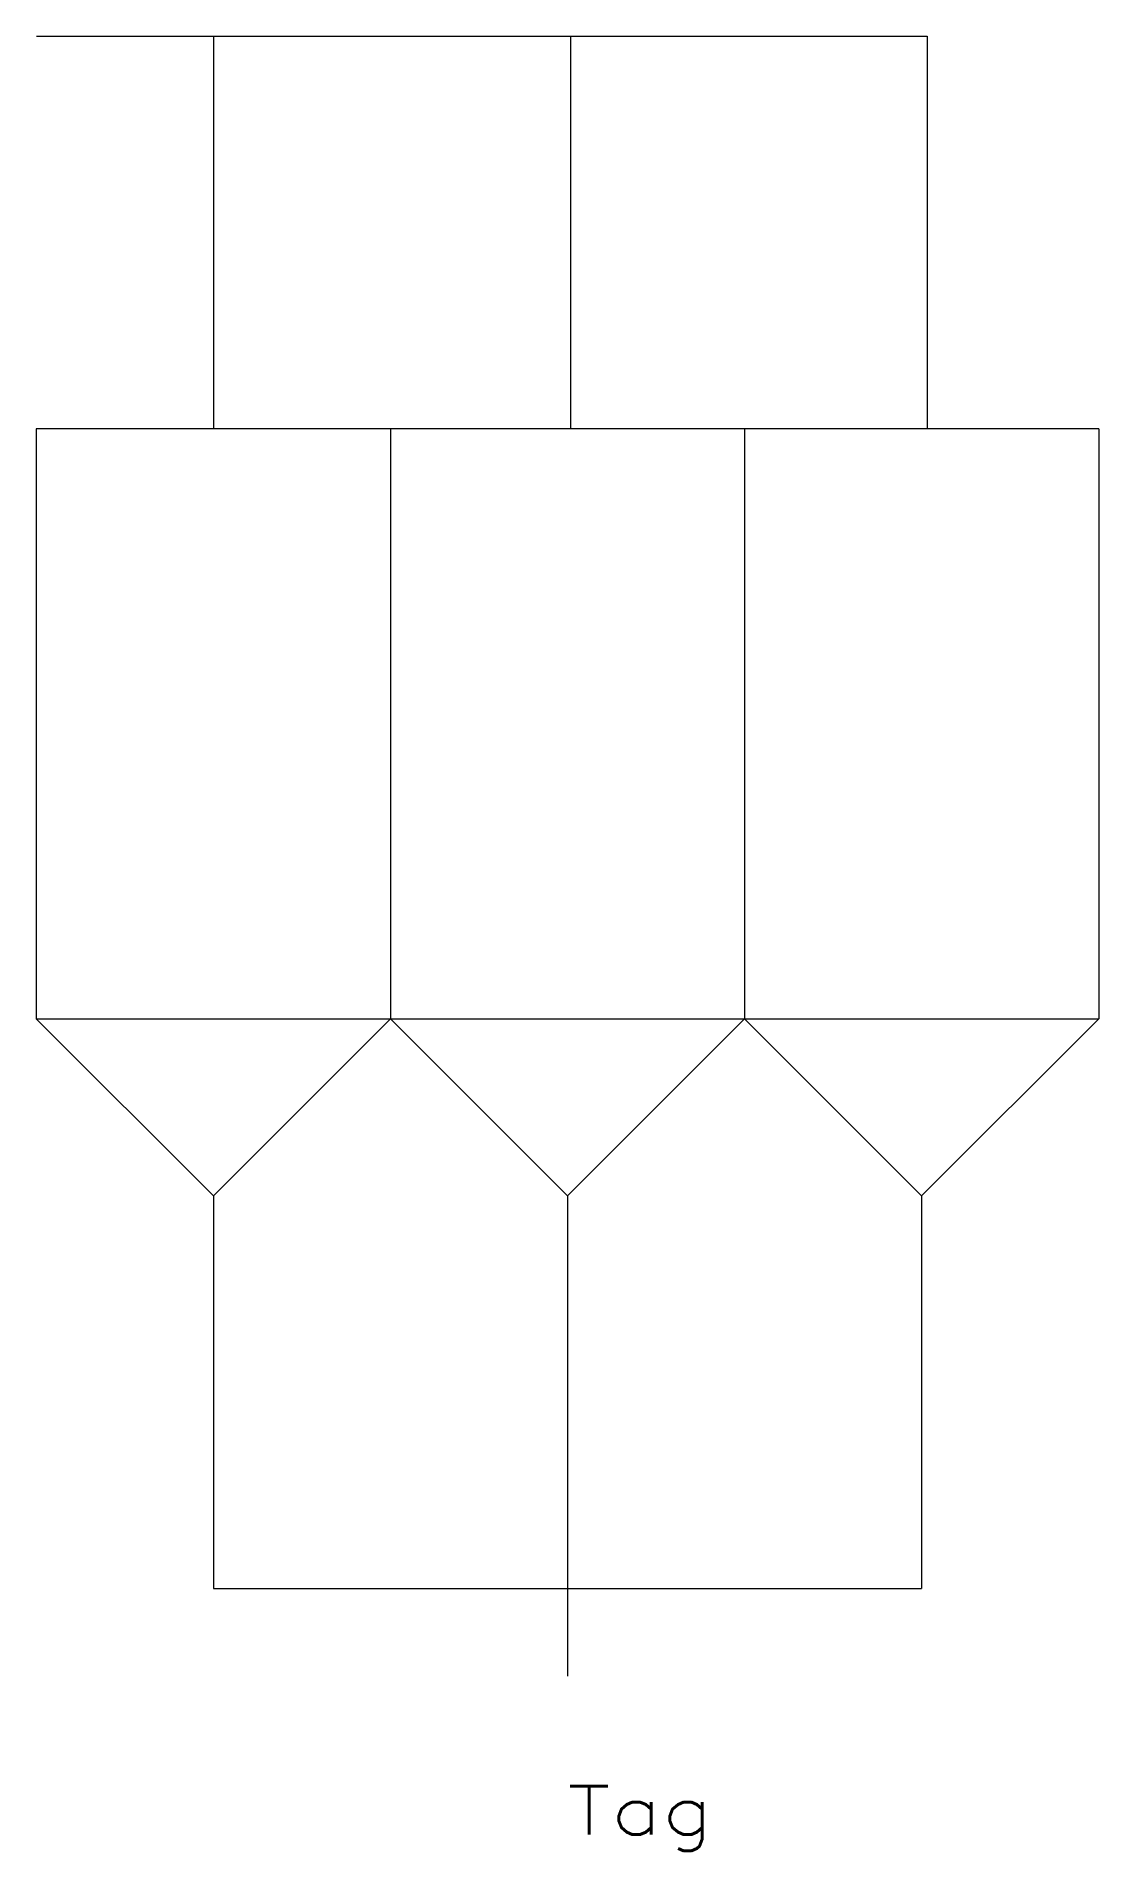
# Model space of a CAD drawing. Header units: inches. Extents: x -13.9 to 13.9, y -26.1 to 21.5.
import ezdxf
from ezdxf.enums import TextEntityAlignment as Align

# ---------------------------------------------------------------- set-up
doc = ezdxf.new("R2010")
doc.units = ezdxf.units.IN
doc.header["$MEASUREMENT"] = 0
doc.layers.get('0').update_dxf_attribs({"lineweight": 0})
doc.styles.add('STANDARD1', font='TXT.SHX')

msp = doc.modelspace()

# ---------------------------------------------------------------- linework, layer by layer
for p, q in [((-13.921, 21.483), (9.431, 21.483)), ((-9.283, 21.483), (-9.283, 11.186)), ((0.074, 21.483), (0.074, 11.186)), ((9.431, 21.483), (9.431, 11.186)), ((-9.283, -8.926), (-9.283, -19.224)), ((0, -8.926), (0, -19.224)), ((9.282, -8.926), (9.282, -19.224)), ((-9.283, -19.224), (9.282, -19.224)), ((0, -19.224), (0, -21.526))]:
    msp.add_line(p, q)
at = {"color": 4, "true_color": 0x00ffff}
for p, q in [((-13.924, 11.186), (-13.924, -4.285)), ((-4.641, 11.186), (-13.924, 11.186)), ((-4.641, 11.186), (-4.641, -4.285)), ((4.641, 11.186), (-4.641, 11.186)), ((4.641, 11.186), (4.641, -4.285)), ((13.923, 11.186), (4.641, 11.186)), ((13.923, 11.186), (13.923, -4.285)), ((-13.924, -4.285), (-4.641, -4.285)), ((-13.924, -4.285), (-9.283, -8.926)), ((-9.283, -8.926), (-4.641, -4.285)), ((-4.641, -4.285), (4.641, -4.285)), ((-4.641, -4.285), (0, -8.926)), ((0, -8.926), (4.641, -4.285)), ((4.641, -4.285), (13.923, -4.285)), ((4.641, -4.285), (9.282, -8.926)), ((9.282, -8.926), (13.923, -4.285))]:
    msp.add_line(p, q, dxfattribs=at)

# ---------------------------------------------------------------- texts
at = {"color": 7, "linetype": 'Continuous', "style": 'STANDARD1', "width": 1.166667}
msp.add_text('Tag', height=1.272, dxfattribs=at).set_placement((0, -25.675), (3.816, -25.675), align=Align.FIT)

doc.saveas('drawing.dxf')
